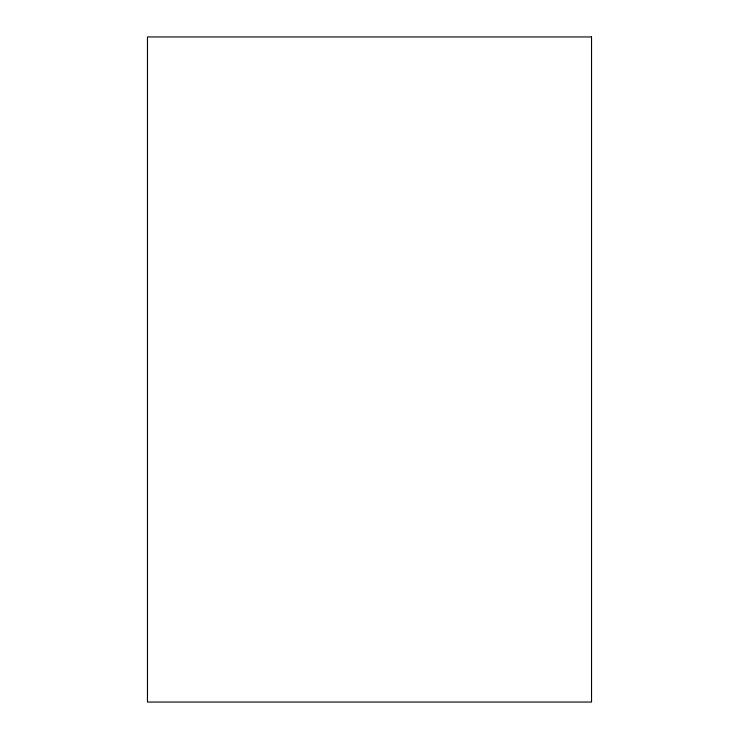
<?xml version="1.0" encoding="UTF-8"?>
<svg xmlns="http://www.w3.org/2000/svg" width="739" height="739" viewBox="0 0 739 739"><rect width="100%" height="100%" fill="white"/><g stroke="black" fill="none" stroke-linecap="round" stroke-linejoin="round"><path stroke-width="1.11" d="M591.533 36.95L147.467 36.95L147.467 702.05L591.533 702.05L591.533 36.95"/></g></svg>
